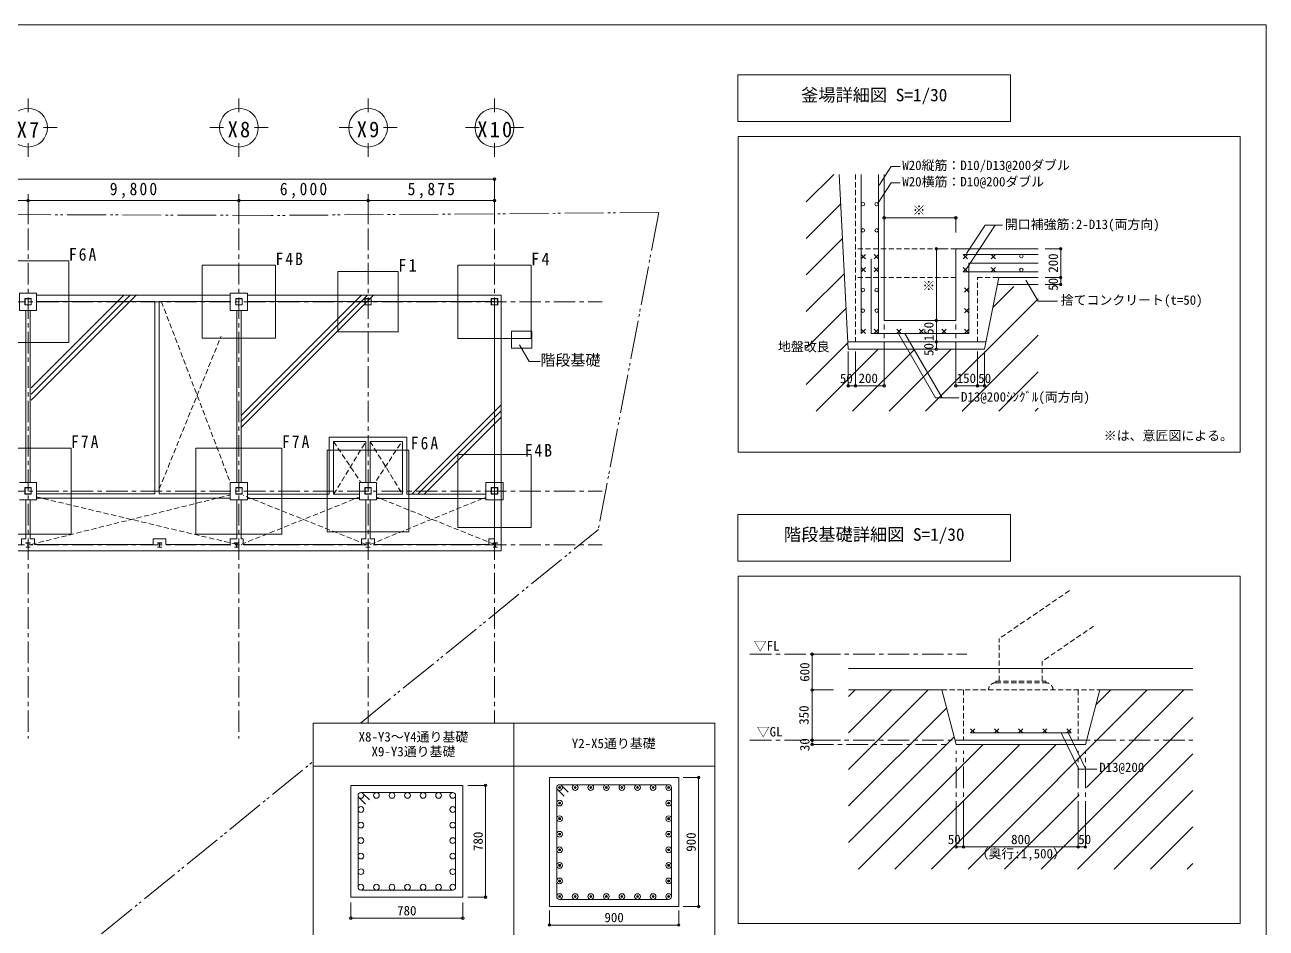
# Model space of a CAD drawing. Units: millimetres at full size, sheet at 1:200, with parts at 1:30. Extents: x -919659 to 1109242, y -84607 to 904409.
# Drawn here: x -56008 to 1674, y -46597 to -4607 of the extents above; entities that cross this region are included whole.
import ezdxf
from ezdxf.enums import TextEntityAlignment as Align

# ---------------------------------------------------------------- set-up
doc = ezdxf.new("R2010")
doc.units = ezdxf.units.MM
doc.header["$LTSCALE"] = 200
doc.header["$PDMODE"] = 32
doc.header["$PDSIZE"] = 120
for name, pattern in [('CHAIN1', [8, 5, -1, 1, -1]), ('DASHED1', [1.8, 1.2, -0.6]), ('DOUBLE_CHAIN2', [12.8, 9, -1, 0.6, -0.6, 0.6, -1])]:
    doc.linetypes.add(name, pattern=pattern)
for name, color, linetype, lineweight in [('4-0_', 4, 'CHAIN1', 5), ('4-1_', 2, 'Continuous', 18), ('4-2_', 3, 'Continuous', 13), ('4-5_', 7, 'Continuous', 5), ('4-6_', 4, 'Continuous', 5), ('4-7_', 7, 'Continuous', 13), ('4-8_', 3, 'DOUBLE_CHAIN2', 13), ('4-9_', 4, 'Continuous', 5), ('4-F_', 7, 'DASHED1', 9), ('7-8_', 7, 'Continuous', 9), ('8-0_', 7, 'Continuous', 9), ('8-1_', 7, 'Continuous', 9), ('8-2_', 4, 'Continuous', 5), ('8-7_寸法', 7, 'Continuous', 5), ('8-8_', 7, 'Continuous', 9), ('8-F_予備１', 4, 'CHAIN1', 5)]:
    doc.layers.add(name, color=color, linetype=linetype, lineweight=lineweight)
doc.styles.add('ＭＳ ゴシック', font='')
doc.styles.get('ＭＳ ゴシック').set_extended_font_data('MS Gothic')

msp = doc.modelspace()

# ---------------------------------------------------------------- hatches: boundary and pattern name
at = {"layer": '8-0_'}
for points in [[(-31109.3, -40059.8, 1), (-31205.7, -40059.8, 1)], [(-30385.5, -40059.8, 1), (-30481.9, -40059.8, 1)], [(-29661.7, -40059.8, 1), (-29758.1, -40059.8, 1)], [(-28937.9, -40059.8, 1), (-29034.2, -40059.8, 1)], [(-28214.1, -40059.8, 1), (-28310.4, -40059.8, 1)], [(-27490.3, -40059.8, 1), (-27586.6, -40059.8, 1)], [(-26766.5, -40059.8, 1), (-26862.8, -40059.8, 1)], [(-26042.7, -40059.8, 1), (-26139, -40059.8, 1)], [(-31157.5, -40735.5, 1), (-31157.5, -40831.8, 1)], [(-26090.8, -40735.5, 1), (-26090.8, -40831.8, 1)], [(-31157.5, -41459.3, 1), (-31157.5, -41555.6, 1)], [(-26090.8, -41459.3, 1), (-26090.8, -41555.6, 1)], [(-31157.5, -42183.1, 1), (-31157.5, -42279.4, 1)], [(-26090.8, -42183.1, 1), (-26090.8, -42279.4, 1)], [(-31157.5, -42906.9, 1), (-31157.5, -43003.2, 1)], [(-26090.8, -42906.9, 1), (-26090.8, -43003.2, 1)], [(-31157.5, -43630.7, 1), (-31157.5, -43727.1, 1)], [(-26090.8, -43630.7, 1), (-26090.8, -43727.1, 1)], [(-31157.5, -44354.5, 1), (-31157.5, -44450.9, 1)], [(-26090.8, -44354.5, 1), (-26090.8, -44450.9, 1)], [(-31109.3, -45126.5, 1), (-31205.7, -45126.5, 1)], [(-30385.5, -45126.5, 1), (-30481.9, -45126.5, 1)], [(-29661.7, -45126.5, 1), (-29758.1, -45126.5, 1)], [(-28937.9, -45126.5, 1), (-29034.2, -45126.5, 1)], [(-28214.1, -45126.5, 1), (-28310.4, -45126.5, 1)], [(-27490.3, -45126.5, 1), (-27586.6, -45126.5, 1)], [(-26766.5, -45126.5, 1), (-26862.8, -45126.5, 1)], [(-26042.7, -45126.5, 1), (-26139, -45126.5, 1)]]:
    msp.add_hatch(color=256, dxfattribs=at).paths.add_polyline_path(points)

# ---------------------------------------------------------------- linework, layer by layer
at = {"layer": '4-0_'}
for p, q in [((-55858.4, -12477.5), (-55858.4, -37777.5)), ((-46058.4, -12477.5), (-46058.4, -37777.5)), ((-40058.4, -12477.5), (-40058.4, -37060.9)), ((-34183.4, -12477.5), (-34183.4, -37060.9)), ((-85828.4, -17477.5), (-29183.4, -17477.5)), ((-85828.4, -26277.5), (-29183.4, -26277.5)), ((-85828.4, -28777.5), (-29183.4, -28777.5))]:
    msp.add_line(p, q, dxfattribs=at)
at = {"layer": '4-1_'}
for p, q in [((-55707.4, -17327.5), (-56007.4, -17327.5)), ((-55707.4, -17327.5), (-56007.4, -17327.5)), ((-56007.4, -17327.5), (-56007.4, -17627.5)), ((-56007.4, -17627.5), (-55707.4, -17627.5)), ((-55716.4, -17336.5), (-55998.4, -17336.5)), ((-55998.4, -17336.5), (-55998.4, -17618.5)), ((-55716.4, -17336.5), (-55716.4, -17618.5)), ((-55707.4, -17327.5), (-55707.4, -17627.5)), ((-45907.4, -17327.5), (-46207.4, -17327.5)), ((-45907.4, -17327.5), (-46207.4, -17327.5)), ((-46207.4, -17327.5), (-46207.4, -17627.5)), ((-46207.4, -17627.5), (-45907.4, -17627.5)), ((-45916.4, -17336.5), (-46198.4, -17336.5)), ((-46198.4, -17336.5), (-46198.4, -17627.5)), ((-45916.4, -17336.5), (-45916.4, -17627.5)), ((-45907.4, -17327.5), (-45907.4, -17627.5)), ((-39907.4, -17327.5), (-40207.4, -17327.5)), ((-39907.4, -17327.5), (-40207.4, -17327.5)), ((-40207.4, -17327.5), (-40207.4, -17627.5)), ((-40207.4, -17627.5), (-39907.4, -17627.5)), ((-39916.4, -17336.5), (-40198.4, -17336.5)), ((-40198.4, -17336.5), (-40198.4, -17618.5)), ((-39916.4, -17336.5), (-39916.4, -17618.5)), ((-39907.4, -17327.5), (-39907.4, -17627.5)), ((-34323.4, -17618.5), (-34041.4, -17618.5)), ((-34041.4, -17618.5), (-34041.4, -17336.5)), ((-55707.4, -26117.5), (-56007.4, -26117.5)), ((-56007.4, -26117.5), (-56007.4, -26417.5)), ((-55707.4, -26127.5), (-56007.4, -26127.5)), ((-56007.4, -26417.5), (-55707.4, -26417.5)), ((-55716.4, -26126.5), (-55998.4, -26126.5)), ((-55998.4, -26126.5), (-55998.4, -26408.5)), ((-55998.4, -26408.5), (-55716.4, -26408.5)), ((-55716.4, -26126.5), (-55716.4, -26408.5)), ((-55707.4, -26117.5), (-55707.4, -26417.5)), ((-45907.4, -26117.5), (-46207.4, -26117.5)), ((-46207.4, -26117.5), (-46207.4, -26417.5)), ((-45907.4, -26127.5), (-46207.4, -26127.5)), ((-46207.4, -26417.5), (-45907.4, -26417.5)), ((-45916.4, -26126.5), (-46198.4, -26126.5)), ((-46198.4, -26126.5), (-46198.4, -26408.5)), ((-46198.4, -26408.5), (-45916.4, -26408.5)), ((-45916.4, -26126.5), (-45916.4, -26408.5)), ((-45907.4, -26117.5), (-45907.4, -26417.5)), ((-40198.4, -26408.5), (-39916.4, -26408.5)), ((-39916.4, -26408.5), (-39916.4, -26126.5)), ((-34032.4, -26427.5), (-34332.4, -26427.5)), ((-34323.4, -26408.5), (-34041.4, -26408.5)), ((-34041.4, -26408.5), (-34041.4, -26126.5)), ((-34032.4, -26427.5), (-34032.4, -26127.5)), ((-55957.4, -28704.5), (-55957.4, -28692.5)), ((-55957.4, -28704.5), (-55861.4, -28704.5)), ((-55861.4, -28704.5), (-55957.4, -28704.5)), ((-55861.4, -28704.5), (-55861.4, -28880.5)), ((-55853.4, -28704.5), (-55757.4, -28704.5)), ((-55757.4, -28704.5), (-55853.4, -28704.5)), ((-55853.4, -28704.5), (-55853.4, -28880.5)), ((-55757.4, -28704.5), (-55757.4, -28692.5)), ((-49647.7, -28692.5), (-49847.7, -28692.5)), ((-49847.7, -28692.5), (-49847.7, -28704.5)), ((-49647.7, -28692.5), (-49847.7, -28692.5)), ((-49847.7, -28692.5), (-49847.7, -28704.5)), ((-49751.7, -28704.5), (-49847.7, -28704.5)), ((-49751.7, -28704.5), (-49847.7, -28704.5)), ((-49751.7, -28704.5), (-49751.7, -28880.5)), ((-49751.7, -28704.5), (-49751.7, -28880.5)), ((-49743.7, -28704.5), (-49743.7, -28880.5)), ((-49647.7, -28704.5), (-49743.7, -28704.5)), ((-49743.7, -28704.5), (-49743.7, -28880.5)), ((-49647.7, -28704.5), (-49743.7, -28704.5)), ((-49647.7, -28704.5), (-49647.7, -28692.5)), ((-49647.7, -28704.5), (-49647.7, -28692.5)), ((-46267.1, -28704.5), (-46267.1, -28692.5)), ((-46267.1, -28704.5), (-46171.1, -28704.5)), ((-46171.1, -28880.5), (-46171.1, -28704.5)), ((-46163.1, -28704.5), (-46067.1, -28704.5)), ((-46163.1, -28880.5), (-46163.1, -28704.5)), ((-40061.4, -28704.5), (-40157.4, -28704.5)), ((-40061.4, -28704.5), (-40157.4, -28704.5)), ((-40061.4, -28704.5), (-40061.4, -28880.5)), ((-39957.4, -28704.5), (-40053.4, -28704.5)), ((-39957.4, -28704.5), (-40053.4, -28704.5)), ((-40053.4, -28704.5), (-40053.4, -28880.5)), ((-39957.4, -28704.5), (-39957.4, -28692.5)), ((-39957.4, -28704.5), (-39957.4, -28692.5)), ((-34041.4, -28692.5), (-34241.4, -28692.5)), ((-34241.4, -28692.5), (-34241.4, -28704.5)), ((-34145.4, -28704.5), (-34241.4, -28704.5)), ((-34145.4, -28704.5), (-34145.4, -28880.5)), ((-34041.4, -28704.5), (-34137.4, -28704.5)), ((-34137.4, -28704.5), (-34137.4, -28880.5)), ((-34041.4, -28692.5), (-34041.4, -28704.5)), ((-55861.4, -28880.5), (-55957.4, -28880.5)), ((-55957.4, -28892.5), (-55957.4, -28880.5)), ((-55957.4, -28880.5), (-55957.4, -28892.5)), ((-55957.4, -28880.5), (-55861.4, -28880.5)), ((-55757.4, -28892.5), (-55957.4, -28892.5)), ((-55957.4, -28892.5), (-55757.4, -28892.5)), ((-55757.4, -28880.5), (-55853.4, -28880.5)), ((-55853.4, -28880.5), (-55757.4, -28880.5)), ((-55757.4, -28880.5), (-55757.4, -28892.5)), ((-55757.4, -28892.5), (-55757.4, -28880.5)), ((-49847.7, -28880.5), (-49847.7, -28892.5)), ((-49847.7, -28880.5), (-49751.7, -28880.5)), ((-49847.7, -28880.5), (-49847.7, -28892.5)), ((-49847.7, -28880.5), (-49751.7, -28880.5)), ((-49847.7, -28892.5), (-49647.7, -28892.5)), ((-49847.7, -28892.5), (-49647.7, -28892.5)), ((-49743.7, -28880.5), (-49647.7, -28880.5)), ((-49743.7, -28880.5), (-49647.7, -28880.5)), ((-49647.7, -28892.5), (-49647.7, -28880.5)), ((-49647.7, -28892.5), (-49647.7, -28880.5)), ((-46171.1, -28880.5), (-46267.1, -28880.5)), ((-46267.1, -28892.5), (-46267.1, -28880.5)), ((-46267.1, -28880.5), (-46267.1, -28892.5)), ((-46267.1, -28880.5), (-46171.1, -28880.5)), ((-46067.1, -28892.5), (-46267.1, -28892.5)), ((-46267.1, -28892.5), (-46067.1, -28892.5)), ((-46067.1, -28880.5), (-46163.1, -28880.5)), ((-46163.1, -28880.5), (-46067.1, -28880.5)), ((-46067.1, -28880.5), (-46067.1, -28892.5)), ((-46067.1, -28892.5), (-46067.1, -28880.5)), ((-40157.4, -28880.5), (-40157.4, -28892.5)), ((-40157.4, -28880.5), (-40061.4, -28880.5)), ((-40157.4, -28880.5), (-40157.4, -28892.5)), ((-40157.4, -28880.5), (-40061.4, -28880.5)), ((-40157.4, -28892.5), (-39957.4, -28892.5)), ((-40157.4, -28892.5), (-39957.4, -28892.5)), ((-40053.4, -28880.5), (-39957.4, -28880.5)), ((-40053.4, -28880.5), (-39957.4, -28880.5)), ((-39957.4, -28892.5), (-39957.4, -28880.5)), ((-39957.4, -28892.5), (-39957.4, -28880.5)), ((-34241.4, -28880.5), (-34241.4, -28892.5)), ((-34241.4, -28880.5), (-34145.4, -28880.5)), ((-34241.4, -28892.5), (-34041.4, -28892.5)), ((-34137.4, -28880.5), (-34041.4, -28880.5)), ((-34041.4, -28880.5), (-34041.4, -28892.5))]:
    msp.add_line(p, q, dxfattribs=at)
for points in [[(-34332.4, -17627.5), (-34032.4, -17627.5), (-34032.4, -17327.5), (-34332.4, -17327.5)], [(-34332.4, -17627.5), (-34032.4, -17627.5), (-34032.4, -17327.5), (-34332.4, -17327.5)], [(-40207.4, -26417.5), (-39907.4, -26417.5), (-39907.4, -26117.5), (-40207.4, -26117.5)], [(-40207.4, -26427.5), (-39907.4, -26427.5), (-39907.4, -26127.5), (-40207.4, -26127.5)], [(-34332.4, -26417.5), (-34032.4, -26417.5), (-34032.4, -26117.5), (-34332.4, -26117.5)]]:
    msp.add_lwpolyline(points, close=True, dxfattribs=at)
for points in [[(-34041.4, -17336.5), (-34323.4, -17336.5), (-34323.4, -17618.5)], [(-39916.4, -26126.5), (-40198.4, -26126.5), (-40198.4, -26408.5)], [(-34032.4, -26127.5), (-34332.4, -26127.5), (-34332.4, -26427.5)], [(-34041.4, -26126.5), (-34323.4, -26126.5), (-34323.4, -26408.5)], [(-55957.4, -28692.5), (-55757.4, -28692.5), (-55757.4, -28704.5)], [(-55757.4, -28692.5), (-55957.4, -28692.5), (-55957.4, -28704.5)], [(-46267.1, -28692.5), (-46067.1, -28692.5), (-46067.1, -28704.5)], [(-39957.4, -28692.5), (-40157.4, -28692.5), (-40157.4, -28704.5)], [(-39957.4, -28692.5), (-40157.4, -28692.5), (-40157.4, -28704.5)]]:
    msp.add_lwpolyline(points, dxfattribs=at)
at = {"layer": '4-2_'}
for p, q in [((-46459.8, -17174.8), (-55459.8, -17174.8)), ((-33879.7, -17174.8), (-45659.8, -17174.8)), ((-33879.7, -17174.8), (-33879.7, -29060.1)), ((-56259.8, -17880.1), (-55459.8, -17880.1)), ((-55959.8, -17880.1), (-55959.8, -25880.1)), ((-55759.8, -17880.1), (-55759.8, -25880.1)), ((-49959.8, -17474.8), (-55459.8, -17474.8)), ((-49959.8, -17474.8), (-49959.8, -26412.8)), ((-49759.8, -17474.8), (-49759.8, -26412.8)), ((-46459.8, -17474.8), (-49759.8, -17474.8)), ((-46459.8, -17880.1), (-45659.8, -17880.1)), ((-46159.8, -25880.1), (-46159.8, -17880.1)), ((-45959.8, -25880.1), (-45959.8, -17880.1)), ((-45659.8, -17474.8), (-34179.7, -17474.8)), ((-38259.8, -23780.1), (-41859.8, -23780.1)), ((-41859.8, -26428.3), (-41859.8, -23780.1)), ((-40159.8, -23980.1), (-41659.8, -23980.1)), ((-41659.8, -23980.1), (-41659.8, -26428.3)), ((-40159.8, -25880.1), (-40159.8, -23980.1)), ((-39959.8, -25880.1), (-39959.8, -23980.1)), ((-38459.8, -23980.1), (-39959.8, -23980.1)), ((-38459.8, -23980.1), (-38459.8, -26428.3)), ((-38259.8, -26428.3), (-38259.8, -23780.1)), ((-56259.8, -25880.1), (-55459.8, -25880.1)), ((-55459.8, -26080.1), (-55459.8, -25880.1)), ((-45659.8, -26680.1), (-45659.8, -25880.1)), ((-40459.8, -25880.1), (-40459.8, -26680.1)), ((-39659.8, -25880.1), (-40459.8, -25880.1)), ((-34584.8, -25880.1), (-34584.8, -26628.3)), ((-55459.8, -26680.1), (-55459.8, -26080.1)), ((-55459.8, -26412.8), (-49959.8, -26412.8)), ((-49759.8, -26412.8), (-46459.8, -26412.8)), ((-41859.8, -26428.3), (-45659.8, -26428.3)), ((-40459.8, -26428.3), (-41659.8, -26428.3)), ((-38459.8, -26428.3), (-39659.8, -26428.3)), ((-34584.8, -26428.3), (-38259.8, -26428.3)), ((-56259.8, -26680.1), (-55459.8, -26680.1)), ((-55959.8, -26680.1), (-55959.8, -28492.5)), ((-55759.8, -26680.1), (-55759.8, -28492.5)), ((-46459.8, -26612.8), (-55459.8, -26612.8)), ((-46459.8, -26680.1), (-45659.8, -26680.1)), ((-46159.8, -26680.1), (-46159.8, -28492.5)), ((-45959.8, -26680.1), (-45959.8, -28492.5)), ((-40459.8, -26628.3), (-45659.8, -26628.3)), ((-40159.8, -26680.1), (-40159.8, -28492.5)), ((-39959.8, -26680.1), (-39959.8, -28492.5)), ((-55558.4, -28760.1), (-50048.8, -28760.1)), ((-49448.8, -28760.1), (-46468.1, -28760.1)), ((-45868.1, -28760.1), (-40358.4, -28760.1)), ((-39758.4, -28760.1), (-34442.4, -28760.1)), ((-33879.7, -29060.1), (-60559.8, -29060.1))]:
    msp.add_line(p, q, dxfattribs=at)
for points in [[(-35884.8, -19180.1), (-32484.8, -19180.1), (-32484.8, -15780.1), (-35884.8, -15780.1)], [(-33393.4, -18841.4), (-33393.4, -19641.4), (-32443.4, -19641.4), (-32443.4, -18841.4)]]:
    msp.add_lwpolyline(points, close=True, dxfattribs=at)
for points in [[(-55459.8, -17880.1), (-55459.8, -17080.1), (-56259.8, -17080.1), (-56259.8, -17880.1)], [(-45659.8, -17880.1), (-45659.8, -17080.1), (-46459.8, -17080.1), (-46459.8, -17880.1)], [(-34179.7, -17474.8), (-34179.7, -28492.5), (-34442.4, -28492.5), (-34442.4, -28760.1)], [(-45659.8, -25880.1), (-46459.8, -25880.1), (-46459.8, -26680.1)], [(-40459.8, -26680.1), (-39659.8, -26680.1), (-39659.8, -25880.1)], [(-34584.8, -26680.1), (-33784.8, -26680.1), (-33784.8, -25880.1), (-34584.8, -25880.1)], [(-39659.8, -26628.3), (-34584.8, -26628.3), (-34584.8, -26680.1)], [(-55959.8, -28492.5), (-56158.4, -28492.5), (-56158.4, -28760.1)], [(-55558.4, -28760.1), (-55558.4, -28492.5), (-55759.8, -28492.5)], [(-49448.8, -28760.1), (-49448.8, -28492.5), (-50048.8, -28492.5), (-50048.8, -28760.1)], [(-46159.8, -28492.5), (-46468.1, -28492.5), (-46468.1, -28760.1)], [(-45868.1, -28760.1), (-45868.1, -28492.5), (-45959.8, -28492.5)], [(-40159.8, -28492.5), (-40358.4, -28492.5), (-40358.4, -28760.1)], [(-39758.4, -28760.1), (-39758.4, -28492.5), (-39959.8, -28492.5)]]:
    msp.add_lwpolyline(points, dxfattribs=at)
at = {"layer": '4-2_', "color": 7, "lineweight": 9}
msp.add_lwpolyline([(-33016.2, -19482), (-32571.5, -20252.2), (-32057.6, -20252.2)], dxfattribs=at)
at = {"layer": '4-5_', "color": 4}
for p, q in [((-34183.4, -11777.5), (-80828.4, -11777.5)), ((-34183.4, -11777.5), (-34183.4, -12777.5)), ((-61108.4, -12777.5), (-55858.4, -12777.5)), ((-55858.4, -12777.5), (-55858.4, -13777.5)), ((-55858.4, -12777.5), (-46058.4, -12777.5)), ((-46058.4, -12777.5), (-46058.4, -13777.5)), ((-46058.4, -12777.5), (-40058.4, -12777.5)), ((-40058.4, -12777.5), (-40058.4, -13777.5)), ((-40058.4, -12777.5), (-34183.4, -12777.5)), ((-34183.4, -12777.5), (-34183.4, -13777.5))]:
    msp.add_line(p, q, dxfattribs=at)
at = {"layer": '4-5_'}
for p in [(-34183.4, -11777.5), (-55858.4, -12777.5), (-46058.4, -12777.5), (-40058.4, -12777.5), (-34183.4, -12777.5)]:
    msp.add_point(p, dxfattribs=at)
at = {"layer": '4-6_'}
for p, q in [((-55858.4, -8666.4), (-55858.4, -8036.4)), ((-46058.4, -8666.4), (-46058.4, -8036.4)), ((-40058.4, -8666.4), (-40058.4, -8036.4)), ((-34183.4, -8666.4), (-34183.4, -8036.4)), ((-55138.4, -9386.4), (-54508.4, -9386.4)), ((-46778.4, -9386.4), (-47408.4, -9386.4)), ((-45338.4, -9386.4), (-44708.4, -9386.4)), ((-40778.4, -9386.4), (-41408.4, -9386.4)), ((-39338.4, -9386.4), (-38708.4, -9386.4)), ((-34903.4, -9386.4), (-35533.4, -9386.4)), ((-33463.4, -9386.4), (-32833.4, -9386.4)), ((-55858.4, -10106.4), (-55858.4, -10736.4)), ((-46058.4, -10106.4), (-46058.4, -10736.4)), ((-40058.4, -10106.4), (-40058.4, -10736.4)), ((-34183.4, -10106.4), (-34183.4, -10736.4))]:
    msp.add_line(p, q, dxfattribs=at)
for centre in [(-55858.4, -9386.4), (-46058.4, -9386.4), (-40058.4, -9386.4), (-34183.4, -9386.4)]:
    msp.add_circle(centre, 900, dxfattribs=at)
at = {"layer": '4-7_', "color": 3}
for points in [[(-57759.8, -19378.8), (-53959.8, -19378.8), (-53959.8, -15578.8), (-57759.8, -15578.8)], [(-47759.8, -19178.8), (-44359.8, -19178.8), (-44359.8, -15778.8), (-47759.8, -15778.8)], [(-41459.8, -18874.8), (-38659.8, -18874.8), (-38659.8, -16074.8), (-41459.8, -16074.8)], [(-57859.8, -28278.8), (-53859.8, -28278.8), (-53859.8, -24278.8), (-57859.8, -24278.8)], [(-48059.8, -28278.8), (-44059.8, -28278.8), (-44059.8, -24278.8), (-48059.8, -24278.8)], [(-41959.8, -28178.8), (-38159.8, -28178.8), (-38159.8, -24378.8), (-41959.8, -24378.8)], [(-35884.8, -27980.1), (-32484.8, -27980.1), (-32484.8, -24580.1), (-35884.8, -24580.1)]]:
    msp.add_lwpolyline(points, close=True, dxfattribs=at)
at = {"layer": '4-8_'}
for p, q in [((-44554.6, -13464.7), (-90905.4, -13333.4)), ((-26555.1, -13333.5), (-44554.6, -13467.2)), ((-26555.1, -13333.5), (-29358.4, -28067.1)), ((-40406.5, -37060.9), (-29358.4, -28067.1)), ((-60379.2, -53320.1), (-42614.8, -38858.7))]:
    msp.add_line(p, q, dxfattribs=at)
at = {"layer": '4-9_'}
for p, q in [((-55708.4, -21484.5), (-51401.5, -17177.5)), ((-55708.4, -22050.2), (-50835.8, -17177.5)), ((-55708.4, -21767.3), (-51118.6, -17177.5)), ((-45958.4, -22765.3), (-40370.6, -17177.5)), ((-45958.4, -23331), (-39804.9, -17177.5)), ((-45958.4, -23048.2), (-40087.7, -17177.5)), ((-38023.5, -26427), (-33883.4, -22286.9)), ((-37740.7, -26427), (-33883.4, -22569.7)), ((-37457.9, -26427), (-33883.4, -22852.6))]:
    msp.add_line(p, q, dxfattribs=at)
at = {"layer": '4-F_'}
for p, q in [((-49658.4, -17478.8), (-46458.4, -25878.8)), ((-49758.4, -26178.8), (-46890.9, -19077.5)), ((-41658.4, -23978.8), (-40388.4, -25878.8)), ((-41658.4, -26427), (-40158.4, -23978.8)), ((-39958.4, -23978.8), (-38458.4, -26427)), ((-38558.4, -24078.8), (-39728.4, -25878.8)), ((-55708.4, -28758.8), (-46458.4, -26453.5)), ((-40158.4, -28758.8), (-45858.4, -26478.8)), ((-46158.4, -28758.8), (-55458.4, -26553.8)), ((-45958.4, -28758.8), (-40458.4, -26553.8)), ((-39958.4, -28758.8), (-34583.4, -26560.6)), ((-34183.4, -28758.8), (-39658.4, -26555.5))]:
    msp.add_line(p, q, dxfattribs=at)
at = {"layer": '7-8_', "color": 5, "lineweight": 5}
for p in [(-113726.4, -4606.6), (1673.6, -84606.6)]:
    msp.add_line(p, (1673.6, -4606.6), dxfattribs=at)
at = {"layer": '8-0_', "color": 3, "lineweight": 13}
for p, q in [((-10202.8, -6938.8), (-10202.8, -9105.5)), ((-22869.5, -9105.5), (-10202.8, -9105.5)), ((-22863.8, -9803.4), (-22863.8, -24470)), ((-18160.8, -11564.2), (-17744.6, -19680.9)), ((-16077.9, -18347.6), (-16077.9, -11564.2)), ((-12744.6, -18347.6), (-12744.6, -15014.3)), ((-8922.2, -15014.3), (-12744.6, -15014.3)), ((-11411.2, -19680.9), (-10744.6, -16347.6)), ((-8922.2, -16680.9), (-10808.7, -16680.9)), ((-8922.2, -16347.6), (-10744.6, -16347.6)), ((-12744.6, -18347.6), (-16077.9, -18347.6)), ((-17753.1, -19347.6), (-11347.1, -19347.6)), ((-17744.6, -19680.9), (-11411.2, -19680.9)), ((-22863.8, -24470), (469.6, -24470)), ((-10202.8, -27367.2), (-22869.5, -27367.2)), ((-22869.5, -27367.2), (-22869.5, -29533.9)), ((-10202.8, -27367.2), (-10202.8, -29533.9)), ((-22869.5, -29533.9), (-10202.8, -29533.9)), ((-22863.8, -30231.7), (469.6, -30231.7)), ((-22863.8, -30231.7), (-22863.8, -46373.2)), ((469.6, -46373.2), (469.6, -30231.7)), ((-17728.6, -34524.7), (-1728.6, -34524.7)), ((-17728.6, -35524.7), (-13395.3, -35524.7)), ((-12728.6, -38058), (-13395.3, -35524.7)), ((-6728.6, -38058), (-6062, -35524.7)), ((-1728.6, -35524.7), (-6062, -35524.7)), ((-23948.2, -37060.9), (-42614.8, -37060.9)), ((-42614.8, -52684.2), (-42614.8, -37060.9)), ((-33281.5, -52684.2), (-33281.5, -37060.9)), ((-23948.2, -52684.2), (-23948.2, -37060.9)), ((-6684.2, -37858), (-12773.1, -37858)), ((-6728.6, -38058), (-12728.6, -38058)), ((-23948.2, -39060.9), (-42614.8, -39060.9)), ((-25624.2, -39593.2), (-31624.2, -39593.2)), ((-31624.2, -39593.2), (-31624.2, -45593.2)), ((-25624.2, -45593.2), (-25624.2, -39593.2)), ((-31624.2, -45593.2), (-25624.2, -45593.2)), ((469.6, -46373.2), (-22863.8, -46373.2))]:
    msp.add_line(p, q, dxfattribs=at)
at = {"layer": '8-0_', "color": 3, "linetype": 'DASHED1', "lineweight": 13}
for p, q in [((-17411.2, -11564.2), (-17411.2, -19347.6)), ((-12744.6, -15014.3), (-17411.2, -15014.3)), ((-12744.6, -16347.6), (-17411.2, -16347.6)), ((-11744.6, -19347.6), (-11744.6, -16347.6)), ((-11744.6, -16347.6), (-10744.6, -16347.6)), ((-13395.3, -35524.7), (-6062, -35524.7)), ((-12395.3, -35524.7), (-12395.3, -37858)), ((-7062, -35524.7), (-7062, -37858))]:
    msp.add_line(p, q, dxfattribs=at)
at = {"layer": '8-0_', "color": 4, "linetype": 'CHAIN1', "lineweight": 5}
for p, q in [((-12728.6, -41686.6), (-12728.6, -38355)), ((-12395.3, -41686.6), (-12395.3, -38355)), ((-7062, -41686.6), (-7062, -38355)), ((-6728.6, -41686.6), (-6728.6, -38355))]:
    msp.add_line(p, q, dxfattribs=at)
at = {"layer": '8-0_', "color": 4, "lineweight": 5}
for p, q in [((-24698.3, -39593.2), (-25418.2, -39593.2)), ((-24698.3, -39593.2), (-24698.3, -45593.2)), ((-34598.3, -39958.6), (-35421, -39958.6)), ((-34598.3, -45158.6), (-34598.3, -39958.6)), ((-40858.1, -46134.6), (-40858.1, -45401.9)), ((-35658.1, -46134.6), (-35658.1, -45401.9)), ((-34598.3, -45158.6), (-35421, -45158.6)), ((-40858.1, -46134.6), (-35658.1, -46134.6)), ((-31624.2, -46450.5), (-31624.2, -45782)), ((-25624.2, -46450.5), (-25624.2, -45782)), ((-24698.3, -45593.2), (-25418.2, -45593.2)), ((-31624.2, -46450.5), (-25624.2, -46450.5))]:
    msp.add_line(p, q, dxfattribs=at)
at = {"layer": '8-0_'}
for p, q in [((-36124.8, -40292), (-40391.5, -40292)), ((-40297.2, -40331), (-39991.3, -40636.9)), ((-31290.8, -40059.8), (-31290.8, -45126.5)), ((-31251.8, -40154.1), (-30945.9, -40460)), ((-26090.8, -39926.5), (-31157.5, -39926.5)), ((-31063.2, -39965.6), (-30757.4, -40271.4)), ((-25957.5, -45126.5), (-25957.5, -40059.8)), ((-40524.8, -40425.3), (-40524.8, -44692)), ((-40485.8, -40519.6), (-40179.9, -40825.4)), ((-35991.5, -44692), (-35991.5, -40425.3)), ((-40391.5, -44825.3), (-36124.8, -44825.3)), ((-31157.5, -45259.8), (-26090.8, -45259.8))]:
    msp.add_line(p, q, dxfattribs=at)
at = {"layer": '8-0_', "color": 3, "lineweight": 13}
for points in [[(-10202.8, -6938.8), (-22869.5, -6938.8), (-22869.5, -9105.5)], [(-22863.8, -9803.4), (469.6, -9803.4), (469.6, -24470)]]:
    msp.add_lwpolyline(points, dxfattribs=at)
msp.add_lwpolyline([(-40858.1, -45158.6), (-35658.1, -45158.6), (-35658.1, -39958.6), (-40858.1, -39958.6)], close=True, dxfattribs=at)
at = {"layer": '8-0_'}
for centre, radius in [((-40391.5, -40425.3), 133.3), ((-39669.2, -40425.3), 133.3), ((-38947, -40425.3), 133.3), ((-38224.8, -40425.3), 133.3), ((-37502.6, -40425.3), 133.3), ((-36780.4, -40425.3), 133.3), ((-36124.8, -40425.3), 133.3), ((-31157.5, -40059.8), 133.3), ((-31157.5, -40059.8), 48.2), ((-30433.7, -40059.8), 133.3), ((-30433.7, -40059.8), 48.2), ((-29709.9, -40059.8), 133.3), ((-29709.9, -40059.8), 48.2), ((-28986.1, -40059.8), 133.3), ((-28986.1, -40059.8), 48.2), ((-28262.3, -40059.8), 133.3), ((-28262.3, -40059.8), 48.2), ((-27538.5, -40059.8), 133.3), ((-27538.5, -40059.8), 48.2), ((-26814.6, -40059.8), 133.3), ((-26814.6, -40059.8), 48.2), ((-26090.8, -40059.8), 133.3), ((-26090.8, -40059.8), 48.2), ((-40391.5, -41080.9), 133.3), ((-36124.8, -41080.9), 133.3), ((-31157.5, -40783.6), 133.3), ((-31157.5, -40783.6), 48.2), ((-26090.8, -40783.6), 133.3), ((-26090.8, -40783.6), 48.2), ((-31157.5, -41507.5), 133.3), ((-31157.5, -41507.5), 48.2), ((-26090.8, -41507.5), 133.3), ((-26090.8, -41507.5), 48.2), ((-40391.5, -41803.1), 133.3), ((-36124.8, -41803.1), 133.3), ((-31157.5, -42231.3), 133.3), ((-26090.8, -42231.3), 133.3), ((-40391.5, -42525.3), 133.3), ((-36124.8, -42525.3), 133.3), ((-31157.5, -42231.3), 48.2), ((-26090.8, -42231.3), 48.2), ((-40391.5, -43247.5), 133.3), ((-36124.8, -43247.5), 133.3), ((-31157.5, -42955.1), 133.3), ((-31157.5, -42955.1), 48.2), ((-26090.8, -42955.1), 133.3), ((-26090.8, -42955.1), 48.2), ((-40391.5, -43969.7), 133.3), ((-36124.8, -43969.7), 133.3), ((-31157.5, -43678.9), 133.3), ((-31157.5, -43678.9), 48.2), ((-26090.8, -43678.9), 133.3), ((-26090.8, -43678.9), 48.2), ((-31157.5, -44402.7), 133.3), ((-31157.5, -44402.7), 48.2), ((-26090.8, -44402.7), 133.3), ((-26090.8, -44402.7), 48.2), ((-40391.5, -44692), 133.3), ((-39669.2, -44692), 133.3), ((-38947, -44692), 133.3), ((-38224.8, -44692), 133.3), ((-37502.6, -44692), 133.3), ((-36780.4, -44692), 133.3), ((-36124.8, -44692), 133.3), ((-31157.5, -45126.5), 133.3), ((-31157.5, -45126.5), 48.2), ((-30433.7, -45126.5), 133.3), ((-30433.7, -45126.5), 48.2), ((-29709.9, -45126.5), 133.3), ((-29709.9, -45126.5), 48.2), ((-28986.1, -45126.5), 133.3), ((-28986.1, -45126.5), 48.2), ((-28262.3, -45126.5), 133.3), ((-28262.3, -45126.5), 48.2), ((-27538.5, -45126.5), 133.3), ((-27538.5, -45126.5), 48.2), ((-26814.6, -45126.5), 133.3), ((-26814.6, -45126.5), 48.2), ((-26090.8, -45126.5), 133.3), ((-26090.8, -45126.5), 48.2)]:
    msp.add_circle(centre, radius, dxfattribs=at)
for p in [(-24698.3, -39593.2), (-34598.3, -39958.6), (-34598.3, -45158.6), (-24698.3, -45593.2), (-40858.1, -46134.6), (-35658.1, -46134.6), (-31624.2, -46450.5), (-25624.2, -46450.5)]:
    msp.add_point(p, dxfattribs=at)
at = {"layer": '8-1_'}
for p, q in [((-17144.6, -18947.6), (-17144.6, -11564.2)), ((-16344.6, -11564.2), (-16344.6, -18947.6)), ((-17144.6, -15480.9), (-16944.6, -15280.9)), ((-16944.6, -15480.9), (-17144.6, -15280.9)), ((-16677.9, -15480.9), (-16677.9, -18947.6)), ((-16544.6, -15480.9), (-16344.6, -15280.9)), ((-16344.6, -15480.9), (-16544.6, -15280.9)), ((-12411.2, -15480.9), (-12211.2, -15280.9)), ((-12211.2, -15480.9), (-12411.2, -15280.9)), ((-8922.2, -15280.9), (-12411.2, -15280.9)), ((-11107.5, -15480.9), (-10907.5, -15280.9)), ((-10907.5, -15480.9), (-11107.5, -15280.9)), ((-17144.6, -15880.9), (-16944.6, -16080.9)), ((-16944.6, -15880.9), (-17144.6, -16080.9)), ((-16544.6, -15880.9), (-16344.6, -16080.9)), ((-16344.6, -15880.9), (-16544.6, -16080.9)), ((-12211.2, -15880.9), (-12411.2, -16080.9)), ((-12411.2, -15880.9), (-12211.2, -16080.9)), ((-12411.2, -16080.9), (-8922.2, -16080.9)), ((-11107.5, -15880.9), (-10907.5, -16080.9)), ((-10907.5, -15880.9), (-11107.5, -16080.9)), ((-12344.6, -16836.5), (-12144.6, -17036.5)), ((-12144.6, -16836.5), (-12344.6, -17036.5)), ((-12344.6, -17792), (-12144.6, -17992)), ((-12144.6, -17792), (-12344.6, -17992)), ((-17144.6, -18747.6), (-16944.6, -18947.6)), ((-16944.6, -18747.6), (-17144.6, -18947.6)), ((-16677.9, -18947.6), (-12144.6, -18947.6)), ((-16544.6, -18747.6), (-16344.6, -18947.6)), ((-16344.6, -18747.6), (-16544.6, -18947.6)), ((-15494.6, -18747.6), (-15294.6, -18947.6)), ((-15294.6, -18747.6), (-15494.6, -18947.6)), ((-14444.6, -18747.6), (-14244.6, -18947.6)), ((-14244.6, -18747.6), (-14444.6, -18947.6)), ((-13394.6, -18747.6), (-13194.6, -18947.6)), ((-13194.6, -18747.6), (-13394.6, -18947.6)), ((-12344.6, -18747.6), (-12144.6, -18947.6)), ((-12144.6, -18747.6), (-12344.6, -18947.6)), ((-12062, -37524.7), (-11862, -37324.7)), ((-11862, -37524.7), (-12062, -37324.7)), ((-10945.3, -37324.7), (-10745.3, -37524.7)), ((-10945.3, -37524.7), (-10745.3, -37324.7)), ((-9828.6, -37324.7), (-9628.6, -37524.7)), ((-9828.6, -37524.7), (-9628.6, -37324.7)), ((-8712, -37324.7), (-8512, -37524.7)), ((-8712, -37524.7), (-8512, -37324.7)), ((-7595.3, -37524.7), (-7395.3, -37324.7)), ((-7595.3, -37324.7), (-7395.3, -37524.7)), ((-12062, -37524.7), (-7395.3, -37524.7))]:
    msp.add_line(p, q, dxfattribs=at)
at = {"layer": '8-1_', "linetype": 'DASHED1'}
for p, q in [((-7472, -30908.2), (-10728.6, -33136.4)), ((-6342.6, -32558.8), (-8728.6, -34191.3)), ((-10728.6, -35111.3), (-10728.6, -33136.4)), ((-8728.6, -35111.3), (-8728.6, -34191.3)), ((-10895.3, -35191.3), (-10895.3, -35111.3)), ((-10895.3, -35111.3), (-8562, -35111.3)), ((-8562, -35191.3), (-8562, -35111.3)), ((-10895.3, -35191.3), (-8562, -35191.3))]:
    msp.add_line(p, q, dxfattribs=at)
at = {"layer": '8-1_'}
for centre in [(-17064.6, -12942.8), (-16424.6, -12942.8), (-17064.6, -14161.9), (-16424.6, -14161.9), (-9703.8, -15360.9), (-9703.8, -16000.9), (-17064.6, -16936.5), (-16424.6, -16936.5), (-17064.6, -17892), (-16424.6, -17892)]:
    msp.add_circle(centre, 80, dxfattribs=at)
at = {"layer": '8-1_', "linetype": 'DASHED1'}
for centre, start, end in [((-10895.3, -35524.7), 90, 180), ((-8562, -35524.7), 0, 90)]:
    msp.add_arc(centre, 333.3, start, end, dxfattribs=at)
at = {"layer": '8-2_'}
for p, q in [((-19698.4, -12841.5), (-18421, -11564.2)), ((-19698.4, -14538.6), (-18090.7, -12930.9)), ((-19698.4, -16235.6), (-18007.9, -14545.2)), ((-19698.4, -17932.7), (-17925.2, -16159.5)), ((-11023.7, -17743.3), (-10050.4, -16770)), ((-19698.4, -19629.8), (-17842.4, -17773.7)), ((-14149.7, -22566.3), (-8922.2, -17338.9)), ((-19698.4, -21326.8), (-17759.6, -19388)), ((-19698.4, -19629.8), (-19638.6, -19570)), ((-12452.6, -22566.3), (-8922.2, -19035.9)), ((-19240.9, -22566.3), (-16355.5, -19680.9)), ((-17543.8, -22566.3), (-14658.4, -19680.9)), ((-15846.7, -22566.3), (-12961.3, -19680.9)), ((-10755.6, -22566.3), (-8922.2, -20733)), ((-9058.5, -22566.3), (-8922.2, -22430)), ((-17728.6, -39220.7), (-14032.6, -35524.7)), ((-17728.6, -35826.6), (-17426.7, -35524.7)), ((-17728.6, -37523.7), (-15729.6, -35524.7)), ((-12179.9, -43854.3), (-3850.2, -35524.7)), ((-6682.4, -40053.9), (-2153.2, -35524.7)), ((-6245.8, -36223.2), (-5547.3, -35524.7)), ((-17728.6, -40917.8), (-13174.5, -36363.7)), ((-8785.8, -43854.3), (-1728.6, -36797.2)), ((-17728.6, -42614.8), (-12821, -37707.2)), ((-17271.1, -43854.3), (-11474.7, -38058)), ((-15574, -43854.3), (-9777.7, -38058)), ((-13877, -43854.3), (-8080.6, -38058)), ((-7088.8, -43854.3), (-1728.6, -38494.2)), ((-5391.7, -43854.3), (-1728.6, -40191.3)), ((-17728.6, -40917.8), (-17668.8, -40858)), ((-10482.9, -43854.3), (-7019.8, -40391.3)), ((-3694.6, -43854.3), (-1728.6, -41888.3)), ((-1997.6, -43854.3), (-1728.6, -43585.4))]:
    msp.add_line(p, q, dxfattribs=at)
at = {"layer": '8-7_寸法', "color": 4}
for p, q in [((-16077.9, -13577.8), (-16077.9, -14255.8)), ((-16077.9, -13577.8), (-12744.6, -13577.8)), ((-12744.6, -13577.8), (-12744.6, -14255.8)), ((-13653, -15014.3), (-13163.2, -15014.3)), ((-7874.9, -15014.3), (-8601.5, -15014.3)), ((-7874.9, -15014.3), (-7874.9, -16347.6)), ((-7874.9, -16347.6), (-8601.5, -16347.6)), ((-7874.9, -16347.6), (-8601.5, -16347.6)), ((-7874.9, -16680.9), (-8601.5, -16680.9)), ((-7874.9, -16347.6), (-7874.9, -16680.9)), ((-13653, -19347.6), (-13653, -19680.9)), ((-17744.6, -21390.6), (-17744.6, -20373.8)), ((-17411.2, -21390.6), (-17411.2, -20373.8)), ((-16077.9, -21390.6), (-16077.9, -20373.8)), ((-12744.6, -21390.6), (-12744.6, -20373.8)), ((-11744.6, -21390.6), (-11744.6, -20373.8)), ((-11411.2, -21390.6), (-11411.2, -20373.8)), ((-17744.6, -21390.6), (-17411.2, -21390.6)), ((-17411.2, -21390.6), (-16077.9, -21390.6)), ((-12744.6, -21390.6), (-11744.6, -21390.6)), ((-11744.6, -21390.6), (-11411.2, -21390.6)), ((-19424.2, -33858), (-18424.2, -33858)), ((-19424.2, -33858), (-19424.2, -35524.7)), ((-19424.2, -35524.7), (-18424.2, -35524.7)), ((-19424.2, -35524.7), (-19424.2, -37858)), ((-19424.2, -37858), (-18424.2, -37858)), ((-12728.6, -42822.7), (-12728.6, -41686.6)), ((-12395.3, -42822.7), (-12395.3, -41686.6)), ((-7062, -42822.7), (-7062, -41686.6)), ((-6728.6, -42822.7), (-6728.6, -41686.6)), ((-12728.6, -42822.7), (-12395.3, -42822.7)), ((-12395.3, -42822.7), (-7062, -42822.7)), ((-7062, -42822.7), (-6728.6, -42822.7))]:
    msp.add_line(p, q, dxfattribs=at)
for points in [[(-13653, -15014.3), (-13653, -18347.6), (-13653, -19347.6)], [(-19424.2, -37858), (-19424.2, -38058), (-18424.2, -38058)]]:
    msp.add_lwpolyline(points, dxfattribs=at)
at = {"layer": '8-7_寸法'}
for p in [(-16077.9, -13577.8), (-12744.6, -13577.8), (-13653, -15014.3), (-7874.9, -15014.3), (-7874.9, -16347.6), (-7874.9, -16680.9), (-13653, -18347.6), (-13653, -19347.6), (-13653, -19680.9), (-17744.6, -21390.6), (-17411.2, -21390.6), (-16077.9, -21390.6), (-12744.6, -21390.6), (-11744.6, -21390.6), (-11411.2, -21390.6), (-19424.2, -33858), (-19424.2, -35524.7), (-19424.2, -37858), (-19424.2, -38058), (-12728.6, -42822.7), (-12395.3, -42822.7), (-7062, -42822.7), (-6728.6, -42822.7)]:
    msp.add_point(p, dxfattribs=at)
at = {"layer": '8-8_'}
for p, q in [((-16315.8, -12059.3), (-15744.3, -11193.5)), ((-15341.2, -11193.5), (-15744.3, -11193.5)), ((-16380.3, -12920.8), (-15744.3, -11957.3)), ((-15341.2, -11957.3), (-15744.3, -11957.3)), ((-12283.6, -16002.1), (-10913.5, -13926.6)), ((-12255.8, -15242.2), (-11387.4, -13926.6)), ((-10575.4, -13926.6), (-11387.4, -13926.6)), ((-12144.6, -18947.6), (-12144.6, -15680.9)), ((-8922.2, -15680.9), (-12144.6, -15680.9)), ((-9487.5, -16474.2), (-8922.2, -17453.4)), ((-8019.7, -17453.4), (-8922.2, -17453.4)), ((-15448.1, -18901.1), (-13688.6, -21948.8)), ((-15121.7, -18947.6), (-13388.9, -21948.8)), ((-12607.7, -21948.8), (-13688.6, -21948.8)), ((-7540.9, -37470.3), (-6699.7, -39203.2)), ((-7853.5, -37524.7), (-7036.7, -39203.2)), ((-7036.7, -39203.2), (-6190.2, -39203.2))]:
    msp.add_line(p, q, dxfattribs=at)
at = {"layer": '8-F_予備１'}
for p, q in [((-16077.9, -20373.8), (-16077.9, -18542.3)), ((-12744.6, -20373.8), (-12744.6, -18542.3)), ((-17744.6, -20373.8), (-17744.6, -19792.1)), ((-17411.2, -20373.8), (-17411.2, -19792.1)), ((-11744.6, -20373.8), (-11744.6, -19792.1)), ((-11411.2, -20373.8), (-11411.2, -19792.1)), ((-22312.5, -33858), (-12236.3, -33858)), ((-22312.5, -37858), (-1728.6, -37858)), ((-19424.2, -38058), (-13219.2, -38058))]:
    msp.add_line(p, q, dxfattribs=at)

# ---------------------------------------------------------------- texts
at = {"layer": '4-2_', "color": 7, "style": 'ＭＳ ゴシック'}
msp.add_text('階段基礎', height=513.2, dxfattribs=at).set_placement((-32057.6, -20602.2), align=Align.BOTTOM_LEFT)
at = {"layer": '4-5_', "char_height": 586.5, "attachment_point": 7, "style": 'ＭＳ ゴシック'}
for s, insert in [('\\T1.28;\\W0.9;9,800', (-52058.4, -12677.5)), ('\\T1.28;\\W0.9;6,000', (-44158.4, -12677.5)), ('\\T1.28;\\W0.9;5,875', (-38220.9, -12677.5))]:
    msp.add_mtext(s, dxfattribs=dict(at, insert=insert))
at = {"layer": '4-6_', "color": 3, "char_height": 733.1, "attachment_point": 7, "style": 'ＭＳ ゴシック'}
for s, insert in [('\\T1.21;\\W0.95;X7', (-56383.4, -9845.2)), ('\\T1.21;\\W0.95;X8', (-46583.4, -9845.2)), ('\\T1.21;\\W0.95;X9', (-40583.4, -9845.2)), ('\\T1.21;\\W0.95;X10', (-34983.4, -9845.2))]:
    msp.add_mtext(s, dxfattribs=dict(at, insert=insert))
at = {"layer": '4-7_', "char_height": 586.5, "attachment_point": 7, "style": 'ＭＳ ゴシック'}
for s, insert in [('\\T1.27;\\W0.9;F6A', (-53958.4, -15577.5)), ('\\T1.27;\\W0.9;F4B', (-44358.4, -15777.5)), ('\\T1.27;\\W0.95;F1', (-38658.4, -16073.5)), ('\\T1.27;\\W0.95;F4', (-32483.4, -15778.8)), ('\\T1.27;\\W0.9;F7A', (-53858.4, -24277.5)), ('\\T1.27;\\W0.9;F7A', (-44058.4, -24277.5)), ('\\T1.27;\\W0.9;F6A', (-38073.2, -24349)), ('\\T1.27;\\W0.9;F4B', (-32783.4, -24677.5))]:
    msp.add_mtext(s, dxfattribs=dict(at, insert=insert))
at = {"layer": '8-0_', "style": 'ＭＳ ゴシック'}
for s, height, p in [('釜場詳細図 S=1/30', 586.5, (-19936.1, -8338.8)), ('※は、意匠図による。', 439.9, (-5871.2, -24053)), ('階段基礎詳細図 S=1/30', 586.5, (-20736.1, -28767.2)), ('X8-Y3～Y4通り基礎', 439.9, (-40498.2, -38053.5)), ('Y2-X5通り基礎', 439.9, (-30593.6, -38360.9)), ('X9-Y3通り基礎', 439.9, (-39898.2, -38739.1)), ('780', 439.9, (-38708.1, -46134.6)), ('900', 439.9, (-29074.2, -46450.5))]:
    msp.add_text(s, height=height, dxfattribs=at).set_placement(p, align=Align.BOTTOM_LEFT)
for s, p in [('780', (-34598.3, -43008.6)), ('900', (-24698.3, -43043.2))]:
    msp.add_text(s, height=439.9, rotation=90, dxfattribs=at).set_placement(p, align=Align.BOTTOM_LEFT)
at = {"layer": '8-7_寸法', "style": 'ＭＳ ゴシック'}
for s, p in [('※', (-14760, -13575.6)), ('50', (-18135, -21397.1)), ('200', (-17266.9, -21386.5)), ('150', (-12706.5, -21387.6)), ('50', (-11705.9, -21390.6)), ('50', (-13120.4, -42822.7)), ('800', (-10178.6, -42822.7)), ('50', (-7057, -42822.7)), ('（奥行:1,500）', (-11828.6, -43485.4))]:
    msp.add_text(s, height=439.9, dxfattribs=at).set_placement(p, align=Align.BOTTOM_LEFT)
for s, p in [('200', (-7874.9, -16130.9)), ('※', (-13648.1, -17025.5)), ('50', (-7874.9, -16968.3)), ('150', (-13650.8, -19314.4)), ('50', (-13654.7, -19997.3)), ('600', (-19417, -35141.3)), ('350', (-19454.3, -37141.3)), ('30', (-19417, -38366.5))]:
    msp.add_text(s, height=439.9, rotation=90, dxfattribs=at).set_placement(p, align=Align.BOTTOM_LEFT)
at = {"layer": '8-8_', "style": 'ＭＳ ゴシック'}
for s, p in [('W20縦筋：D10/D13@200ダブル', (-15234.7, -11488.7)), ('W20横筋：D10@200ダブル', (-15234.7, -12251)), ('開口補強筋:2-D13(両方向)', (-10468.6, -14232.1)), ('捨てコンクリート(t=50)', (-7875.9, -17751.8)), ('地盤改良', (-21012, -19918.5)), ('D13@200ｼﾝｸﾞﾙ(両方向)', (-12506.1, -22252.7)), ('D13@200', (-6086.4, -39471))]:
    msp.add_text(s, height=439.9, dxfattribs=at).set_placement(p, align=Align.BOTTOM_LEFT)
at = {"layer": '8-F_予備１', "color": 7, "style": 'ＭＳ ゴシック'}
for s, p in [('▽FL', (-22137.6, -33826.3)), ('▽GL', (-21999.6, -37819.2))]:
    msp.add_text(s, height=439.9, dxfattribs=at).set_placement(p, align=Align.BOTTOM_LEFT)

doc.saveas('drawing.dxf')
